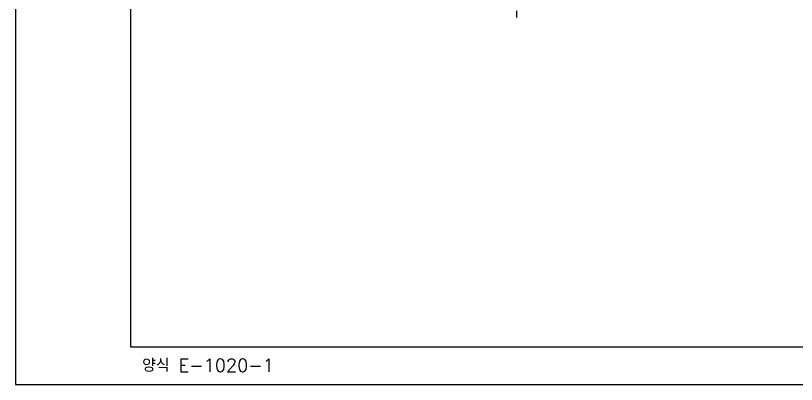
# Model space of a CAD drawing. Extents: x -10562 to -10142, y -17236 to -16939.
# Drawn here: x -10561.8 to -10351.8, y -17236.4 to -17137.2 of the extents above; entities that cross this region are included whole.
import ezdxf

# ---------------------------------------------------------------- set-up
doc = ezdxf.new("R2010")
doc.units = 0
doc.header["$LTSCALE"] = 7
doc.header["$MEASUREMENT"] = 0
doc.linetypes.add('CENTER', pattern=[2, 1.25, -0.25, 0.25, -0.25])
doc.layers.get('0').update_dxf_attribs({"color": 2, "linetype": 'CONTINUOUS'})
doc.layers.add('CL', color=1, linetype='CENTER')
doc.layers.add('DWG', color=7, linetype='CONTINUOUS')
doc.styles.add('GHS', font='ROMANS', dxfattribs={"bigfont": 'GHS'})

# ---------------------------------------------------------------- blocks, each defined once
blk = doc.blocks.new('BORDER')
for p, q in [((0, 1), (0, 0)), ((0, 0), (1, 0))]:
    blk.add_line(p, q)

msp = doc.modelspace()

# ---------------------------------------------------------------- linework, layer by layer
at = {"color": 4}
for p, q in [((-10530.83, -17226.35), (-10530.83, -16952.35)), ((-10152.83, -17226.35), (-10530.83, -17226.35))]:
    msp.add_line(p, q, dxfattribs=at)
at = {"layer": 'CL'}
msp.add_line((-10427.14, -17027.47), (-10427.14, -17139.14), dxfattribs=at)

# ---------------------------------------------------------------- block references
at = {"xscale": 420, "yscale": 297, "zscale": 420}
msp.add_blockref('BORDER', (-10561.83, -17236.35), dxfattribs=at)

# ---------------------------------------------------------------- texts
at = {"layer": 'DWG', "style": 'GHS'}
msp.add_text('양식 E-1020-1', height=3.5, dxfattribs=at).set_placement((-10527.81, -17232.98))

doc.saveas('drawing.dxf')
